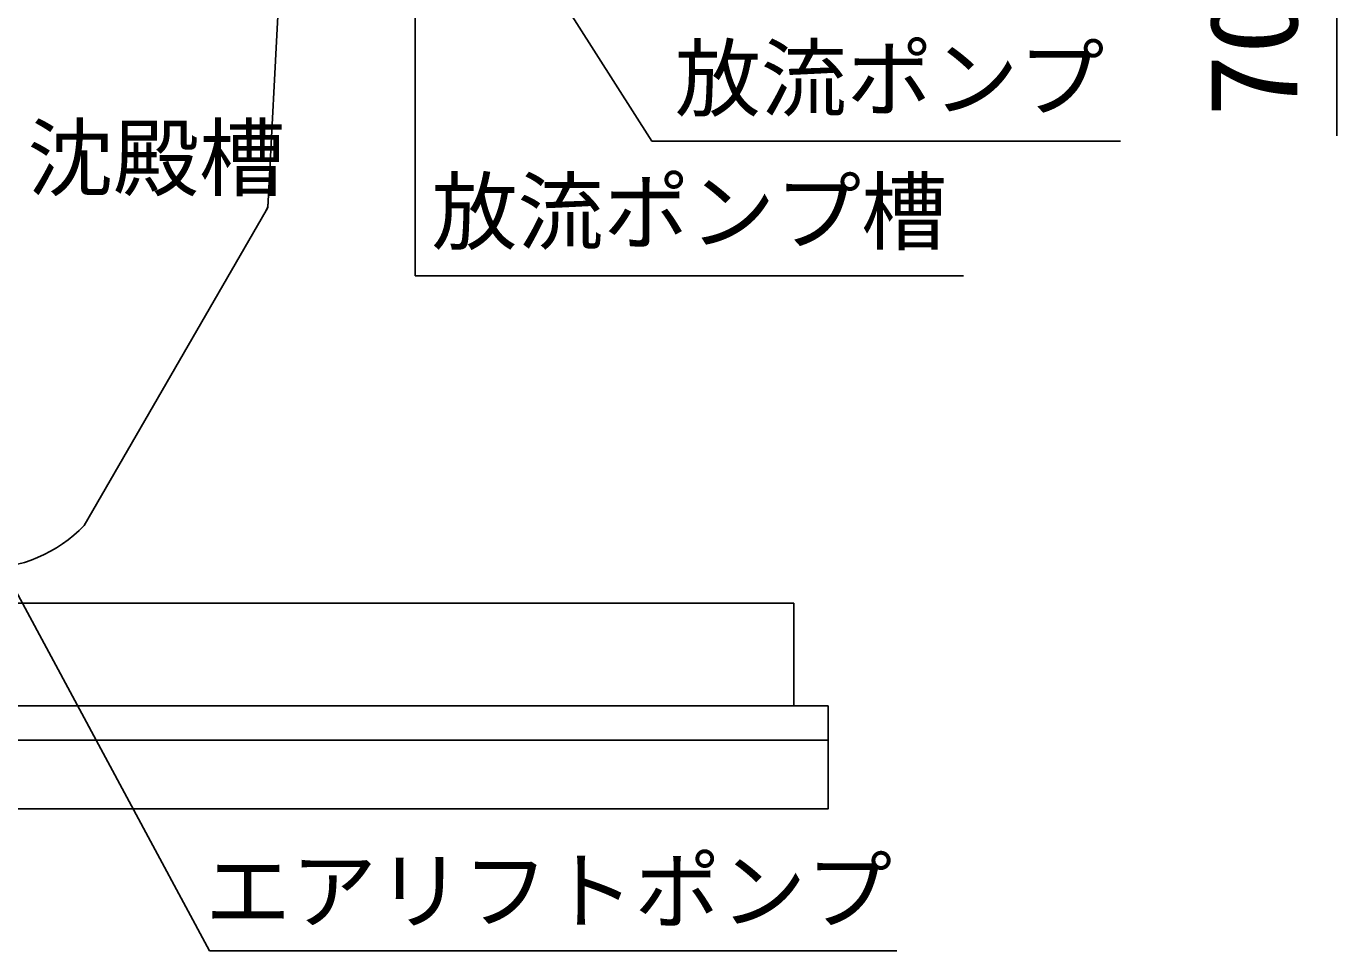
# Model space of a CAD drawing. Units: millimetres, scale not verified. Extents: x -14850 to 14850, y -10500 to 10500.
# Drawn here: x -7833 to -5922, y -5736 to -4387 of the extents above; entities that cross this region are included whole.
import ezdxf
from ezdxf.enums import TextEntityAlignment as Align

# ---------------------------------------------------------------- set-up
doc = ezdxf.new("R2010")
doc.units = ezdxf.units.MM
doc.header["$LTSCALE"] = 50
for name, color, linetype, lineweight in [('0-0_空気管', 3, 'Continuous', 25), ('0-1_機器', 3, 'Continuous', 25), ('0-4_製作', 5, 'Continuous', 25)]:
    doc.layers.add(name, color=color, linetype=linetype, lineweight=lineweight)
doc.styles.add('ＭＳ ゴシック', font='')
doc.styles.get('ＭＳ ゴシック').set_extended_font_data('MS Gothic')

msp = doc.modelspace()

# ---------------------------------------------------------------- linework, layer by layer
at = {"layer": '0-0_空気管'}
msp.add_line((-7480.37, -4651.57), (-7463.44, -4328.46), dxfattribs=at)
for points in [[(-7480.37, -4651.57), (-7482.77, -4655.73), (-7748.05, -5115.2)], [(-7916.94, -5082.46), (-7565.15, -5735.67), (-6563.29, -5735.67)]]:
    msp.add_lwpolyline(points, dxfattribs=at)
for centre, radius, start, end in [((-7500.09, -4645.73), 20, 330, 357), ((-7896.58, -4972.46), 206, 270, 316.13756)]:
    msp.add_arc(centre, radius, start, end, dxfattribs=at)
at = {"layer": '0-1_機器'}
for p, q in [((-7169.61, -4163.25), (-6920.41, -4554.89)), ((-6920.41, -4554.89), (-6237.13, -4554.89)), ((-7265.56, -4751.3), (-6466.28, -4751.3))]:
    msp.add_line(p, q, dxfattribs=at)
at = {"layer": '0-1_機器', "color": 2}
for p, q in [((-6713.44, -5228.46), (-10263.44, -5228.46)), ((-6713.44, -5228.46), (-6713.44, -5378.46)), ((-6663.44, -5378.46), (-10313.44, -5378.46)), ((-6663.44, -5428.46), (-10313.44, -5428.46))]:
    msp.add_line(p, q, dxfattribs=at)
at = {"layer": '0-1_機器'}
msp.add_lwpolyline([(-7265.56, -4751.3), (-7265.56, -3867.76), (-7226.74, -4012.65)], dxfattribs=at)
at = {"layer": '0-1_機器', "color": 2}
msp.add_lwpolyline([(-6663.44, -5378.46), (-6663.44, -5528.46), (-10313.44, -5528.46)], dxfattribs=at)
at = {"layer": '0-4_製作', "color": 2}
msp.add_line((-5922, -4303.46), (-5922, -4546.87), dxfattribs=at)

# ---------------------------------------------------------------- texts
at = {"layer": '0-0_空気管', "color": 4, "style": 'ＭＳ ゴシック'}
for s, p in [('沈殿槽', (-7830.95, -4652.56)), ('エアリフトポンプ', (-7571.86, -5721.3))]:
    msp.add_text(s, height=91.79, dxfattribs=at).set_placement(p, align=Align.BOTTOM_LEFT)
at = {"layer": '0-1_機器', "color": 4, "style": 'ＭＳ ゴシック'}
for s, p in [('\u3000放流ポンプ\u3000', (-7012.02, -4536.55)), ('放流ポンプ槽', (-7241.44, -4730.88))]:
    msp.add_text(s, height=91.79, dxfattribs=at).set_placement(p, align=Align.BOTTOM_LEFT)
at = {"layer": '0-4_製作', "color": 4, "style": 'ＭＳ ゴシック', "width": 1.05}
msp.add_text('70', height=128.4, rotation=90, dxfattribs=at).set_placement((-5941.08, -4519.72), align=Align.BOTTOM_LEFT)

doc.saveas('drawing.dxf')
